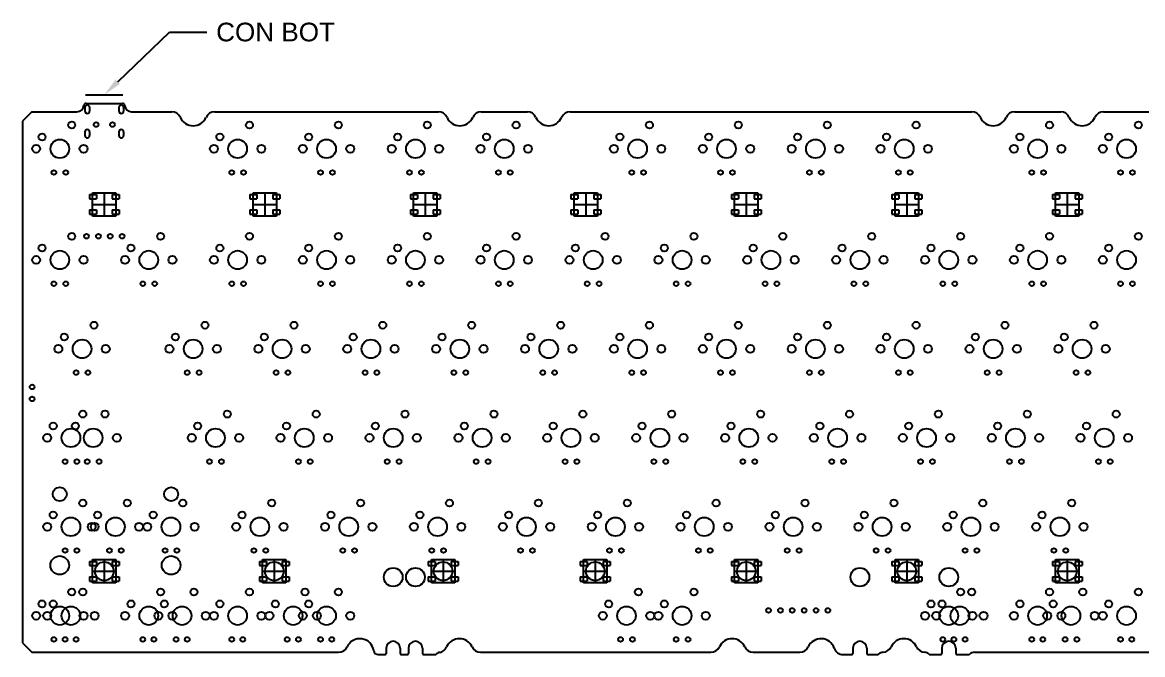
# Model space of a CAD drawing. Header units: millimetres. Extents: x 473 to 899, y 287 to 423.
# Drawn here: x 472.6 to 712.7, y 287.7 to 423.1 of the extents above; entities that cross this region are included whole.
import ezdxf
from ezdxf import colors
from ezdxf.entities.mleader import LeaderData, LeaderLine
from ezdxf.math import Vec2, Vec3

# ---------------------------------------------------------------- set-up
doc = ezdxf.new("R2010")
doc.units = ezdxf.units.MM
doc.layers.add('b8000', color=220, linetype='Continuous')
doc.styles.get("Standard").update_dxf_attribs({"font": 'arial.ttf'})

msp = doc.modelspace()

# ---------------------------------------------------------------- linework, layer by layer
at = {"layer": 'b8000', "color": 5}
msp.add_line((486.19, 407.58), (494.19, 407.58), dxfattribs=at)
at = {"layer": 'b8000'}
for p, q in [((486.33, 405.73), (494.06, 405.73)), ((474.64, 403.93), (472.64, 401.93)), ((474.64, 403.93), (484.34, 403.93)), ((496.05, 403.93), (504.66, 403.93)), ((513.83, 403.93), (561.81, 403.93)), ((570.98, 403.93), (580.86, 403.93)), ((590.03, 403.93), (676.11, 403.93)), ((685.28, 403.93), (695.16, 403.93)), ((704.33, 403.93), (776.12, 403.93)), ((472.64, 401.93), (472.64, 290.17)), ((487.69, 386.6), (492.69, 386.6)), ((487.69, 381.6), (487.69, 386.6)), ((490.19, 386.6), (490.19, 381.6)), ((492.69, 386.6), (492.69, 381.6)), ((522.09, 386.6), (527.09, 386.6)), ((522.09, 381.6), (522.09, 386.6)), ((524.59, 386.6), (524.59, 381.6)), ((527.09, 386.6), (527.09, 381.6)), ((556.49, 386.6), (561.49, 386.6)), ((556.49, 381.6), (556.49, 386.6)), ((558.99, 386.6), (558.99, 381.6)), ((561.49, 386.6), (561.49, 381.6)), ((590.88, 386.6), (595.88, 386.6)), ((590.88, 381.6), (590.88, 386.6)), ((593.38, 386.6), (593.38, 381.6)), ((595.88, 386.6), (595.88, 381.6)), ((625.28, 386.6), (630.28, 386.6)), ((625.28, 381.6), (625.28, 386.6)), ((627.78, 386.6), (627.78, 381.6)), ((630.28, 386.6), (630.28, 381.6)), ((659.67, 386.6), (664.67, 386.6)), ((659.67, 381.6), (659.67, 386.6)), ((662.17, 386.6), (662.17, 381.6)), ((664.67, 386.6), (664.67, 381.6)), ((694.07, 386.6), (699.07, 386.6)), ((694.07, 381.6), (694.07, 386.6)), ((696.57, 386.6), (696.57, 381.6)), ((699.07, 386.6), (699.07, 381.6)), ((486.99, 386.2), (486.99, 385.3)), ((486.99, 386.2), (488.49, 386.2)), ((486.99, 385.3), (488.49, 385.3)), ((488.49, 386.2), (488.49, 385.3)), ((491.89, 386.2), (491.89, 385.3)), ((491.89, 386.2), (493.39, 386.2)), ((491.89, 385.3), (493.39, 385.3)), ((493.39, 386.2), (493.39, 385.3)), ((521.39, 386.2), (521.39, 385.3)), ((521.39, 386.2), (522.89, 386.2)), ((521.39, 385.3), (522.89, 385.3)), ((522.89, 386.2), (522.89, 385.3)), ((526.29, 386.2), (526.29, 385.3)), ((526.29, 386.2), (527.79, 386.2)), ((526.29, 385.3), (527.79, 385.3)), ((527.79, 386.2), (527.79, 385.3)), ((555.79, 386.2), (555.79, 385.3)), ((555.79, 386.2), (557.29, 386.2)), ((555.79, 385.3), (557.29, 385.3)), ((557.29, 386.2), (557.29, 385.3)), ((560.69, 386.2), (560.69, 385.3)), ((560.69, 386.2), (562.19, 386.2)), ((560.69, 385.3), (562.19, 385.3)), ((562.19, 386.2), (562.19, 385.3)), ((590.18, 386.2), (590.18, 385.3)), ((590.18, 386.2), (591.68, 386.2)), ((590.18, 385.3), (591.68, 385.3)), ((591.68, 386.2), (591.68, 385.3)), ((595.08, 386.2), (595.08, 385.3)), ((595.08, 386.2), (596.58, 386.2)), ((595.08, 385.3), (596.58, 385.3)), ((596.58, 386.2), (596.58, 385.3)), ((624.58, 386.2), (624.58, 385.3)), ((624.58, 386.2), (626.08, 386.2)), ((624.58, 385.3), (626.08, 385.3)), ((626.08, 386.2), (626.08, 385.3)), ((629.48, 386.2), (629.48, 385.3)), ((629.48, 386.2), (630.98, 386.2)), ((629.48, 385.3), (630.98, 385.3)), ((630.98, 386.2), (630.98, 385.3)), ((658.97, 386.2), (658.97, 385.3)), ((658.97, 386.2), (660.47, 386.2)), ((658.97, 385.3), (660.47, 385.3)), ((660.47, 386.2), (660.47, 385.3)), ((663.87, 386.2), (663.87, 385.3)), ((663.87, 386.2), (665.37, 386.2)), ((663.87, 385.3), (665.37, 385.3)), ((665.37, 386.2), (665.37, 385.3)), ((693.37, 386.2), (693.37, 385.3)), ((693.37, 386.2), (694.87, 386.2)), ((693.37, 385.3), (694.87, 385.3)), ((694.87, 386.2), (694.87, 385.3)), ((698.27, 386.2), (698.27, 385.3)), ((698.27, 386.2), (699.77, 386.2)), ((698.27, 385.3), (699.77, 385.3)), ((699.77, 386.2), (699.77, 385.3)), ((486.99, 382.9), (486.99, 382)), ((486.99, 382.9), (488.49, 382.9)), ((486.99, 382), (488.49, 382)), ((487.69, 384.1), (492.69, 384.1)), ((488.49, 382.9), (488.49, 382)), ((491.89, 382.9), (491.89, 382)), ((491.89, 382.9), (493.39, 382.9)), ((491.89, 382), (493.39, 382)), ((493.39, 382.9), (493.39, 382)), ((521.39, 382.9), (521.39, 382)), ((521.39, 382.9), (522.89, 382.9)), ((521.39, 382), (522.89, 382)), ((522.09, 384.1), (527.09, 384.1)), ((522.89, 382.9), (522.89, 382)), ((526.29, 382.9), (526.29, 382)), ((526.29, 382.9), (527.79, 382.9)), ((526.29, 382), (527.79, 382)), ((527.79, 382.9), (527.79, 382)), ((555.79, 382.9), (555.79, 382)), ((555.79, 382.9), (557.29, 382.9)), ((555.79, 382), (557.29, 382)), ((556.49, 384.1), (561.49, 384.1)), ((557.29, 382.9), (557.29, 382)), ((560.69, 382.9), (560.69, 382)), ((560.69, 382.9), (562.19, 382.9)), ((560.69, 382), (562.19, 382)), ((562.19, 382.9), (562.19, 382)), ((590.18, 382.9), (590.18, 382)), ((590.18, 382.9), (591.68, 382.9)), ((590.18, 382), (591.68, 382)), ((590.88, 384.1), (595.88, 384.1)), ((591.68, 382.9), (591.68, 382)), ((595.08, 382.9), (595.08, 382)), ((595.08, 382.9), (596.58, 382.9)), ((595.08, 382), (596.58, 382)), ((596.58, 382.9), (596.58, 382)), ((624.58, 382.9), (624.58, 382)), ((624.58, 382.9), (626.08, 382.9)), ((624.58, 382), (626.08, 382)), ((625.28, 384.1), (630.28, 384.1)), ((626.08, 382.9), (626.08, 382)), ((629.48, 382.9), (629.48, 382)), ((629.48, 382.9), (630.98, 382.9)), ((629.48, 382), (630.98, 382)), ((630.98, 382.9), (630.98, 382)), ((658.97, 382.9), (658.97, 382)), ((658.97, 382.9), (660.47, 382.9)), ((658.97, 382), (660.47, 382)), ((659.67, 384.1), (664.67, 384.1)), ((660.47, 382.9), (660.47, 382)), ((663.87, 382.9), (663.87, 382)), ((663.87, 382.9), (665.37, 382.9)), ((663.87, 382), (665.37, 382)), ((665.37, 382.9), (665.37, 382)), ((693.37, 382.9), (693.37, 382)), ((693.37, 382.9), (694.87, 382.9)), ((693.37, 382), (694.87, 382)), ((694.07, 384.1), (699.07, 384.1)), ((694.87, 382.9), (694.87, 382)), ((698.27, 382.9), (698.27, 382)), ((698.27, 382.9), (699.77, 382.9)), ((698.27, 382), (699.77, 382)), ((699.77, 382.9), (699.77, 382)), ((492.69, 381.6), (487.69, 381.6)), ((527.09, 381.6), (522.09, 381.6)), ((561.49, 381.6), (556.49, 381.6)), ((595.88, 381.6), (590.88, 381.6)), ((630.28, 381.6), (625.28, 381.6)), ((664.67, 381.6), (659.67, 381.6)), ((699.07, 381.6), (694.07, 381.6)), ((486.99, 307.62), (486.99, 306.72)), ((486.99, 307.62), (488.49, 307.62)), ((487.69, 308.02), (492.69, 308.02)), ((487.69, 303.02), (487.69, 308.02)), ((488.49, 307.62), (488.49, 306.72)), ((490.19, 308.02), (490.19, 303.02)), ((491.89, 307.62), (491.89, 306.72)), ((491.89, 307.62), (493.39, 307.62)), ((492.69, 308.02), (492.69, 303.02)), ((493.39, 307.62), (493.39, 306.72)), ((523.42, 307.62), (523.42, 306.72)), ((523.42, 307.62), (524.92, 307.62)), ((524.12, 308.02), (529.12, 308.02)), ((524.12, 303.02), (524.12, 308.02)), ((524.92, 307.62), (524.92, 306.72)), ((526.62, 308.02), (526.62, 303.02)), ((528.32, 307.62), (528.32, 306.72)), ((528.32, 307.62), (529.82, 307.62)), ((529.12, 308.02), (529.12, 303.02)), ((529.82, 307.62), (529.82, 306.72)), ((559.6, 307.62), (559.6, 306.72)), ((559.6, 307.62), (561.1, 307.62)), ((560.3, 308.02), (565.3, 308.02)), ((560.3, 303.02), (560.3, 308.02)), ((561.1, 307.62), (561.1, 306.72)), ((562.8, 308.02), (562.8, 303.02)), ((564.5, 307.62), (564.5, 306.72)), ((564.5, 307.62), (566, 307.62)), ((565.3, 308.02), (565.3, 303.02)), ((566, 307.62), (566, 306.72)), ((592.21, 307.62), (592.21, 306.72)), ((592.21, 307.62), (593.71, 307.62)), ((592.91, 308.02), (597.91, 308.02)), ((592.91, 303.02), (592.91, 308.02)), ((593.71, 307.62), (593.71, 306.72)), ((595.41, 308.02), (595.41, 303.02)), ((597.11, 307.62), (597.11, 306.72)), ((597.11, 307.62), (598.61, 307.62)), ((597.91, 308.02), (597.91, 303.02)), ((598.61, 307.62), (598.61, 306.72)), ((624.58, 307.62), (624.58, 306.72)), ((624.58, 307.62), (626.08, 307.62)), ((625.28, 308.02), (630.28, 308.02)), ((625.28, 303.02), (625.28, 308.02)), ((626.08, 307.62), (626.08, 306.72)), ((627.78, 308.02), (627.78, 303.02)), ((629.48, 307.62), (629.48, 306.72)), ((629.48, 307.62), (630.98, 307.62)), ((630.28, 308.02), (630.28, 303.02)), ((630.98, 307.62), (630.98, 306.72)), ((658.97, 307.62), (658.97, 306.72)), ((658.97, 307.62), (660.47, 307.62)), ((659.67, 308.02), (664.67, 308.02)), ((659.67, 303.02), (659.67, 308.02)), ((660.47, 307.62), (660.47, 306.72)), ((662.17, 308.02), (662.17, 303.02)), ((663.87, 307.62), (663.87, 306.72)), ((663.87, 307.62), (665.37, 307.62)), ((664.67, 308.02), (664.67, 303.02)), ((665.37, 307.62), (665.37, 306.72)), ((693.37, 307.62), (693.37, 306.72)), ((693.37, 307.62), (694.87, 307.62)), ((694.07, 308.02), (699.07, 308.02)), ((694.07, 303.02), (694.07, 308.02)), ((694.87, 307.62), (694.87, 306.72)), ((696.57, 308.02), (696.57, 303.02)), ((698.27, 307.62), (698.27, 306.72)), ((698.27, 307.62), (699.77, 307.62)), ((699.07, 308.02), (699.07, 303.02)), ((699.77, 307.62), (699.77, 306.72)), ((486.99, 306.72), (488.49, 306.72)), ((487.69, 305.52), (492.69, 305.52)), ((491.89, 306.72), (493.39, 306.72)), ((523.42, 306.72), (524.92, 306.72)), ((524.12, 305.52), (529.12, 305.52)), ((528.32, 306.72), (529.82, 306.72)), ((559.6, 306.72), (561.1, 306.72)), ((560.3, 305.52), (565.3, 305.52)), ((564.5, 306.72), (566, 306.72)), ((592.21, 306.72), (593.71, 306.72)), ((592.91, 305.52), (597.91, 305.52)), ((597.11, 306.72), (598.61, 306.72)), ((624.58, 306.72), (626.08, 306.72)), ((625.28, 305.52), (630.28, 305.52)), ((629.48, 306.72), (630.98, 306.72)), ((658.97, 306.72), (660.47, 306.72)), ((659.67, 305.52), (664.67, 305.52)), ((663.87, 306.72), (665.37, 306.72)), ((693.37, 306.72), (694.87, 306.72)), ((694.07, 305.52), (699.07, 305.52)), ((698.27, 306.72), (699.77, 306.72)), ((486.99, 304.32), (486.99, 303.42)), ((486.99, 304.32), (488.49, 304.32)), ((486.99, 303.42), (488.49, 303.42)), ((492.69, 303.02), (487.69, 303.02)), ((488.49, 304.32), (488.49, 303.42)), ((491.89, 304.32), (491.89, 303.42)), ((491.89, 304.32), (493.39, 304.32)), ((491.89, 303.42), (493.39, 303.42)), ((493.39, 304.32), (493.39, 303.42)), ((523.42, 304.32), (523.42, 303.42)), ((523.42, 304.32), (524.92, 304.32)), ((523.42, 303.42), (524.92, 303.42)), ((529.12, 303.02), (524.12, 303.02)), ((524.92, 304.32), (524.92, 303.42)), ((528.32, 304.32), (528.32, 303.42)), ((528.32, 304.32), (529.82, 304.32)), ((528.32, 303.42), (529.82, 303.42)), ((529.82, 304.32), (529.82, 303.42)), ((559.6, 304.32), (559.6, 303.42)), ((559.6, 304.32), (561.1, 304.32)), ((559.6, 303.42), (561.1, 303.42)), ((565.3, 303.02), (560.3, 303.02)), ((561.1, 304.32), (561.1, 303.42)), ((564.5, 304.32), (564.5, 303.42)), ((564.5, 304.32), (566, 304.32)), ((564.5, 303.42), (566, 303.42)), ((566, 304.32), (566, 303.42)), ((592.21, 304.32), (592.21, 303.42)), ((592.21, 304.32), (593.71, 304.32)), ((592.21, 303.42), (593.71, 303.42)), ((597.91, 303.02), (592.91, 303.02)), ((593.71, 304.32), (593.71, 303.42)), ((597.11, 304.32), (597.11, 303.42)), ((597.11, 304.32), (598.61, 304.32)), ((597.11, 303.42), (598.61, 303.42)), ((598.61, 304.32), (598.61, 303.42)), ((624.58, 304.32), (624.58, 303.42)), ((624.58, 304.32), (626.08, 304.32)), ((624.58, 303.42), (626.08, 303.42)), ((630.28, 303.02), (625.28, 303.02)), ((626.08, 304.32), (626.08, 303.42)), ((629.48, 304.32), (629.48, 303.42)), ((629.48, 304.32), (630.98, 304.32)), ((629.48, 303.42), (630.98, 303.42)), ((630.98, 304.32), (630.98, 303.42)), ((658.97, 304.32), (658.97, 303.42)), ((658.97, 304.32), (660.47, 304.32)), ((658.97, 303.42), (660.47, 303.42)), ((664.67, 303.02), (659.67, 303.02)), ((660.47, 304.32), (660.47, 303.42)), ((663.87, 304.32), (663.87, 303.42)), ((663.87, 304.32), (665.37, 304.32)), ((663.87, 303.42), (665.37, 303.42)), ((665.37, 304.32), (665.37, 303.42)), ((693.37, 304.32), (693.37, 303.42)), ((693.37, 304.32), (694.87, 304.32)), ((693.37, 303.42), (694.87, 303.42)), ((699.07, 303.02), (694.07, 303.02)), ((694.87, 304.32), (694.87, 303.42)), ((698.27, 304.32), (698.27, 303.42)), ((698.27, 304.32), (699.77, 304.32)), ((698.27, 303.42), (699.77, 303.42)), ((699.77, 304.32), (699.77, 303.42)), ((472.64, 290.17), (474.64, 288.17)), ((474.64, 288.17), (540.42, 288.17)), ((550.61, 289.01), (550.61, 287.87)), ((553.61, 289.01), (553.61, 287.87)), ((555.37, 289.01), (555.37, 287.87)), ((558.37, 289.01), (558.37, 287.87)), ((570.84, 288.17), (620.2, 288.17)), ((629.27, 288.17), (639.25, 288.17)), ((650.62, 289.01), (650.62, 287.87)), ((653.62, 289.01), (653.62, 287.87)), ((669.67, 289.01), (669.67, 287.87)), ((672.67, 289.01), (672.67, 287.87)), ((676.67, 288.17), (754.74, 288.17)), ((548.92, 287.67), (550.41, 287.67)), ((553.81, 287.67), (555.17, 287.67)), ((558.57, 287.67), (561.05, 287.67)), ((648.52, 287.67), (650.42, 287.67)), ((653.82, 287.67), (655.89, 287.67)), ((667.21, 287.67), (669.47, 287.67)), ((672.87, 287.67), (675.35, 287.67))]:
    msp.add_line(p, q, dxfattribs=at)
at = {"layer": 'b8000', "color": 2}
for p, q in [((486.04, 404.88), (486.04, 404.08)), ((487.04, 404.88), (487.04, 404.08)), ((493.34, 404.88), (493.34, 404.08)), ((494.34, 404.88), (494.34, 404.08)), ((486.04, 399.63), (486.04, 398.83)), ((487.04, 399.63), (487.04, 398.83)), ((493.34, 399.63), (493.34, 398.83)), ((494.34, 399.63), (494.34, 398.83))]:
    msp.add_line(p, q, dxfattribs=at)
at = {"layer": 'b8000'}
for centre, radius in [((483.21, 401.08), 0.75), ((521.31, 401.08), 0.75), ((540.36, 401.08), 0.75), ((559.41, 401.08), 0.75), ((578.46, 401.08), 0.75), ((607.03, 401.08), 0.75), ((626.08, 401.08), 0.75), ((645.13, 401.08), 0.75), ((664.18, 401.08), 0.75), ((692.76, 401.08), 0.75), ((711.81, 401.08), 0.75), ((476.86, 398.54), 0.75), ((514.96, 398.54), 0.75), ((534.01, 398.54), 0.75), ((553.06, 398.54), 0.75), ((572.11, 398.54), 0.75), ((600.68, 398.54), 0.75), ((619.73, 398.54), 0.75), ((638.78, 398.54), 0.75), ((657.83, 398.54), 0.75), ((686.41, 398.54), 0.75), ((705.46, 398.54), 0.75), ((475.59, 396), 0.85), ((480.67, 396), 2), ((485.75, 396), 0.85), ((513.69, 396), 0.85), ((518.77, 396), 2), ((523.85, 396), 0.85), ((532.74, 396), 0.85), ((537.82, 396), 2), ((542.9, 396), 0.85), ((551.79, 396), 0.85), ((556.87, 396), 2), ((561.95, 396), 0.85), ((570.84, 396), 0.85), ((575.92, 396), 2), ((581, 396), 0.85), ((599.41, 396), 0.85), ((604.49, 396), 2), ((609.57, 396), 0.85), ((618.46, 396), 0.85), ((623.54, 396), 2), ((628.62, 396), 0.85), ((637.51, 396), 0.85), ((642.59, 396), 2), ((647.67, 396), 0.85), ((656.56, 396), 0.85), ((661.64, 396), 2), ((666.72, 396), 0.85), ((685.14, 396), 0.85), ((690.22, 396), 2), ((695.3, 396), 0.85), ((704.19, 396), 0.85), ((709.27, 396), 2), ((479.4, 390.92), 0.5), ((481.94, 390.92), 0.5), ((517.5, 390.92), 0.5), ((520.04, 390.92), 0.5), ((536.55, 390.92), 0.5), ((539.09, 390.92), 0.5), ((555.6, 390.92), 0.5), ((558.14, 390.92), 0.5), ((574.65, 390.92), 0.5), ((577.19, 390.92), 0.5), ((603.22, 390.92), 0.5), ((605.76, 390.92), 0.5), ((622.27, 390.92), 0.5), ((624.81, 390.92), 0.5), ((641.32, 390.92), 0.5), ((643.86, 390.92), 0.5), ((660.37, 390.92), 0.5), ((662.91, 390.92), 0.5), ((688.95, 390.92), 0.5), ((691.49, 390.92), 0.5), ((708, 390.92), 0.5), ((710.54, 390.92), 0.5), ((483.21, 377.27), 0.75), ((502.26, 377.27), 0.75), ((521.31, 377.27), 0.75), ((540.36, 377.27), 0.75), ((559.41, 377.27), 0.75), ((578.46, 377.27), 0.75), ((597.51, 377.27), 0.75), ((616.56, 377.27), 0.75), ((635.61, 377.27), 0.75), ((654.66, 377.27), 0.75), ((673.71, 377.27), 0.75), ((692.76, 377.27), 0.75), ((711.81, 377.27), 0.75), ((476.86, 374.73), 0.75), ((495.91, 374.73), 0.75), ((514.96, 374.73), 0.75), ((534.01, 374.73), 0.75), ((553.06, 374.73), 0.75), ((572.11, 374.73), 0.75), ((591.16, 374.73), 0.75), ((610.21, 374.73), 0.75), ((629.26, 374.73), 0.75), ((648.31, 374.73), 0.75), ((667.36, 374.73), 0.75), ((686.41, 374.73), 0.75), ((705.46, 374.73), 0.75), ((475.59, 372.19), 0.85), ((480.67, 372.19), 2), ((485.75, 372.19), 0.85), ((494.64, 372.19), 0.85), ((499.72, 372.19), 2), ((504.8, 372.19), 0.85), ((513.69, 372.19), 0.85), ((518.77, 372.19), 2), ((523.85, 372.19), 0.85), ((532.74, 372.19), 0.85), ((537.82, 372.19), 2), ((542.9, 372.19), 0.85), ((551.79, 372.19), 0.85), ((556.87, 372.19), 2), ((561.95, 372.19), 0.85), ((570.84, 372.19), 0.85), ((575.92, 372.19), 2), ((581, 372.19), 0.85), ((589.89, 372.19), 0.85), ((594.97, 372.19), 2), ((600.05, 372.19), 0.85), ((608.94, 372.19), 0.85), ((614.02, 372.19), 2), ((619.1, 372.19), 0.85), ((627.99, 372.19), 0.85), ((633.07, 372.19), 2), ((638.15, 372.19), 0.85), ((647.04, 372.19), 0.85), ((652.12, 372.19), 2), ((657.2, 372.19), 0.85), ((666.09, 372.19), 0.85), ((671.17, 372.19), 2), ((676.25, 372.19), 0.85), ((685.14, 372.19), 0.85), ((690.22, 372.19), 2), ((695.3, 372.19), 0.85), ((704.19, 372.19), 0.85), ((709.27, 372.19), 2), ((479.4, 367.11), 0.5), ((481.94, 367.11), 0.5), ((498.45, 367.11), 0.5), ((500.99, 367.11), 0.5), ((517.5, 367.11), 0.5), ((520.04, 367.11), 0.5), ((536.55, 367.11), 0.5), ((539.09, 367.11), 0.5), ((555.6, 367.11), 0.5), ((558.14, 367.11), 0.5), ((574.65, 367.11), 0.5), ((577.19, 367.11), 0.5), ((593.7, 367.11), 0.5), ((596.24, 367.11), 0.5), ((612.75, 367.11), 0.5), ((615.29, 367.11), 0.5), ((631.8, 367.11), 0.5), ((634.34, 367.11), 0.5), ((650.85, 367.11), 0.5), ((653.39, 367.11), 0.5), ((669.9, 367.11), 0.5), ((672.44, 367.11), 0.5), ((688.95, 367.11), 0.5), ((691.49, 367.11), 0.5), ((708, 367.11), 0.5), ((710.54, 367.11), 0.5), ((487.97, 358.22), 0.75), ((511.78, 358.22), 0.75), ((530.83, 358.22), 0.75), ((549.88, 358.22), 0.75), ((568.93, 358.22), 0.75), ((587.98, 358.22), 0.75), ((607.03, 358.22), 0.75), ((626.08, 358.22), 0.75), ((645.13, 358.22), 0.75), ((664.18, 358.22), 0.75), ((683.23, 358.22), 0.75), ((702.28, 358.22), 0.75), ((481.62, 355.68), 0.75), ((505.43, 355.68), 0.75), ((524.48, 355.68), 0.75), ((543.53, 355.68), 0.75), ((562.58, 355.68), 0.75), ((581.63, 355.68), 0.75), ((600.68, 355.68), 0.75), ((619.73, 355.68), 0.75), ((638.78, 355.68), 0.75), ((657.83, 355.68), 0.75), ((676.88, 355.68), 0.75), ((695.93, 355.68), 0.75), ((480.35, 353.14), 0.85), ((485.43, 353.14), 2), ((490.51, 353.14), 0.85), ((504.16, 353.14), 0.85), ((509.24, 353.14), 2), ((514.32, 353.14), 0.85), ((523.21, 353.14), 0.85), ((528.29, 353.14), 2), ((533.37, 353.14), 0.85), ((542.26, 353.14), 0.85), ((547.34, 353.14), 2), ((552.42, 353.14), 0.85), ((561.31, 353.14), 0.85), ((566.39, 353.14), 2), ((571.47, 353.14), 0.85), ((580.36, 353.14), 0.85), ((585.44, 353.14), 2), ((590.52, 353.14), 0.85), ((599.41, 353.14), 0.85), ((604.49, 353.14), 2), ((609.57, 353.14), 0.85), ((618.46, 353.14), 0.85), ((623.54, 353.14), 2), ((628.62, 353.14), 0.85), ((637.51, 353.14), 0.85), ((642.59, 353.14), 2), ((647.67, 353.14), 0.85), ((656.56, 353.14), 0.85), ((661.64, 353.14), 2), ((666.72, 353.14), 0.85), ((675.61, 353.14), 0.85), ((680.69, 353.14), 2), ((685.77, 353.14), 0.85), ((694.66, 353.14), 0.85), ((699.74, 353.14), 2), ((704.82, 353.14), 0.85), ((484.16, 348.06), 0.5), ((486.7, 348.06), 0.5), ((507.97, 348.06), 0.5), ((510.51, 348.06), 0.5), ((527.02, 348.06), 0.5), ((529.56, 348.06), 0.5), ((546.07, 348.06), 0.5), ((548.61, 348.06), 0.5), ((565.12, 348.06), 0.5), ((567.66, 348.06), 0.5), ((584.17, 348.06), 0.5), ((586.71, 348.06), 0.5), ((603.22, 348.06), 0.5), ((605.76, 348.06), 0.5), ((622.27, 348.06), 0.5), ((624.81, 348.06), 0.5), ((641.32, 348.06), 0.5), ((643.86, 348.06), 0.5), ((660.37, 348.06), 0.5), ((662.91, 348.06), 0.5), ((679.42, 348.06), 0.5), ((681.96, 348.06), 0.5), ((698.47, 348.06), 0.5), ((701.01, 348.06), 0.5), ((485.59, 339.17), 0.75), ((490.35, 339.17), 0.75), ((516.55, 339.17), 0.75), ((535.6, 339.17), 0.75), ((554.65, 339.17), 0.75), ((573.7, 339.17), 0.75), ((592.75, 339.17), 0.75), ((611.8, 339.17), 0.75), ((630.85, 339.17), 0.75), ((649.9, 339.17), 0.75), ((668.95, 339.17), 0.75), ((688, 339.17), 0.75), ((707.05, 339.17), 0.75), ((479.24, 336.63), 0.75), ((484, 336.63), 0.75), ((510.2, 336.63), 0.75), ((529.25, 336.63), 0.75), ((548.3, 336.63), 0.75), ((567.35, 336.63), 0.75), ((586.4, 336.63), 0.75), ((605.45, 336.63), 0.75), ((624.5, 336.63), 0.75), ((643.55, 336.63), 0.75), ((662.6, 336.63), 0.75), ((681.65, 336.63), 0.75), ((700.7, 336.63), 0.75), ((477.97, 334.09), 0.85), ((483.05, 334.09), 2), ((487.81, 334.09), 2), ((492.89, 334.09), 0.85), ((508.93, 334.09), 0.85), ((514.01, 334.09), 2), ((519.09, 334.09), 0.85), ((527.98, 334.09), 0.85), ((533.06, 334.09), 2), ((538.14, 334.09), 0.85), ((547.03, 334.09), 0.85), ((552.11, 334.09), 2), ((557.19, 334.09), 0.85), ((566.08, 334.09), 0.85), ((571.16, 334.09), 2), ((576.24, 334.09), 0.85), ((585.13, 334.09), 0.85), ((590.21, 334.09), 2), ((595.29, 334.09), 0.85), ((604.18, 334.09), 0.85), ((609.26, 334.09), 2), ((614.34, 334.09), 0.85), ((623.23, 334.09), 0.85), ((628.31, 334.09), 2), ((633.39, 334.09), 0.85), ((642.28, 334.09), 0.85), ((647.36, 334.09), 2), ((652.44, 334.09), 0.85), ((661.33, 334.09), 0.85), ((666.41, 334.09), 2), ((671.49, 334.09), 0.85), ((680.38, 334.09), 0.85), ((685.46, 334.09), 2), ((690.54, 334.09), 0.85), ((699.43, 334.09), 0.85), ((704.51, 334.09), 2), ((709.59, 334.09), 0.85), ((481.78, 329.01), 0.5), ((484.32, 329.01), 0.5), ((486.54, 329.01), 0.5), ((489.08, 329.01), 0.5), ((512.74, 329.01), 0.5), ((515.28, 329.01), 0.5), ((531.79, 329.01), 0.5), ((534.33, 329.01), 0.5), ((550.84, 329.01), 0.5), ((553.38, 329.01), 0.5), ((569.89, 329.01), 0.5), ((572.43, 329.01), 0.5), ((588.94, 329.01), 0.5), ((591.48, 329.01), 0.5), ((607.99, 329.01), 0.5), ((610.53, 329.01), 0.5), ((627.04, 329.01), 0.5), ((629.58, 329.01), 0.5), ((646.09, 329.01), 0.5), ((648.63, 329.01), 0.5), ((665.14, 329.01), 0.5), ((667.68, 329.01), 0.5), ((684.19, 329.01), 0.5), ((686.73, 329.01), 0.5), ((703.24, 329.01), 0.5), ((705.78, 329.01), 0.5), ((480.64, 322.03), 1.5), ((504.51, 322.03), 1.5), ((485.59, 320.12), 0.75), ((495.11, 320.12), 0.75), ((507.02, 320.12), 0.75), ((526.07, 320.12), 0.75), ((545.12, 320.12), 0.75), ((564.17, 320.12), 0.75), ((583.22, 320.12), 0.75), ((602.27, 320.12), 0.75), ((621.32, 320.12), 0.75), ((640.37, 320.12), 0.75), ((659.42, 320.12), 0.75), ((678.47, 320.12), 0.75), ((697.52, 320.12), 0.75), ((479.24, 317.58), 0.75), ((488.76, 317.58), 0.75), ((500.67, 317.58), 0.75), ((504.48, 315.04), 2), ((519.72, 317.58), 0.75), ((523.53, 315.04), 2), ((538.77, 317.58), 0.75), ((542.58, 315.04), 2), ((557.82, 317.58), 0.75), ((561.63, 315.04), 2), ((576.87, 317.58), 0.75), ((580.68, 315.04), 2), ((595.92, 317.58), 0.75), ((599.73, 315.04), 2), ((614.97, 317.58), 0.75), ((618.78, 315.04), 2), ((634.02, 317.58), 0.75), ((637.83, 315.04), 2), ((653.07, 317.58), 0.75), ((656.88, 315.04), 2), ((672.12, 317.58), 0.75), ((675.93, 315.04), 2), ((691.17, 317.58), 0.75), ((694.98, 315.04), 2), ((477.97, 315.04), 0.85), ((487.49, 315.04), 0.85), ((487.49, 315.04), 0.85), ((488.13, 315.04), 0.85), ((497.65, 315.04), 0.85), ((499.4, 315.04), 0.85), ((509.56, 315.04), 0.85), ((518.45, 315.04), 0.85), ((528.61, 315.04), 0.85), ((537.5, 315.04), 0.85), ((547.66, 315.04), 0.85), ((556.55, 315.04), 0.85), ((566.71, 315.04), 0.85), ((575.6, 315.04), 0.85), ((585.76, 315.04), 0.85), ((594.65, 315.04), 0.85), ((604.81, 315.04), 0.85), ((613.7, 315.04), 0.85), ((623.86, 315.04), 0.85), ((632.75, 315.04), 0.85), ((642.91, 315.04), 0.85), ((651.8, 315.04), 0.85), ((661.96, 315.04), 0.85), ((670.85, 315.04), 0.85), ((681.01, 315.04), 0.85), ((689.9, 315.04), 0.85), ((700.06, 315.04), 0.85), ((481.78, 309.96), 0.5), ((484.32, 309.96), 0.5), ((491.3, 309.96), 0.5), ((493.84, 309.96), 0.5), ((503.21, 309.96), 0.5), ((505.75, 309.96), 0.5), ((522.26, 309.96), 0.5), ((524.8, 309.96), 0.5), ((541.31, 309.96), 0.5), ((543.85, 309.96), 0.5), ((560.36, 309.96), 0.5), ((562.9, 309.96), 0.5), ((579.41, 309.96), 0.5), ((581.95, 309.96), 0.5), ((598.46, 309.96), 0.5), ((601, 309.96), 0.5), ((617.51, 309.96), 0.5), ((620.05, 309.96), 0.5), ((636.56, 309.96), 0.5), ((639.1, 309.96), 0.5), ((655.61, 309.96), 0.5), ((658.15, 309.96), 0.5), ((674.66, 309.96), 0.5), ((677.2, 309.96), 0.5), ((693.71, 309.96), 0.5), ((696.25, 309.96), 0.5), ((480.64, 306.79), 2), ((490.19, 305.52), 2), ((504.51, 306.79), 2), ((526.62, 305.52), 2), ((562.8, 305.52), 2), ((595.41, 305.52), 2), ((627.78, 305.52), 2), ((662.17, 305.52), 2), ((696.57, 305.52), 2), ((552.11, 304.25), 2), ((556.87, 304.25), 2), ((652.12, 304.25), 2), ((671.17, 304.25), 2), ((483.21, 301.07), 0.75), ((485.59, 301.07), 0.75), ((502.26, 301.07), 0.75), ((509.4, 301.07), 0.75), ((521.31, 301.07), 0.75), ((533.21, 301.07), 0.75), ((540.36, 301.07), 0.75), ((604.65, 301.07), 0.75), ((616.56, 301.07), 0.75), ((673.71, 301.07), 0.75), ((676.09, 301.07), 0.75), ((692.76, 301.07), 0.75), ((699.9, 301.07), 0.75), ((711.81, 301.07), 0.75), ((476.86, 298.53), 0.75), ((479.24, 298.53), 0.75), ((483.05, 295.99), 2), ((495.91, 298.53), 0.75), ((503.05, 298.53), 0.75), ((506.86, 295.99), 2), ((514.96, 298.53), 0.75), ((526.86, 298.53), 0.75), ((530.67, 295.99), 2), ((534.01, 298.53), 0.75), ((598.3, 298.53), 0.75), ((602.11, 295.99), 2), ((610.21, 298.53), 0.75), ((614.02, 295.99), 2), ((667.36, 298.53), 0.75), ((669.74, 298.53), 0.75), ((673.55, 295.99), 2), ((686.41, 298.53), 0.75), ((693.55, 298.53), 0.75), ((697.36, 295.99), 2), ((705.46, 298.53), 0.75), ((475.59, 295.99), 0.85), ((477.97, 295.99), 0.85), ((485.75, 295.99), 0.85), ((488.13, 295.99), 0.85), ((494.64, 295.99), 0.85), ((501.78, 295.99), 0.85), ((504.8, 295.99), 0.85), ((511.94, 295.99), 0.85), ((513.69, 295.99), 0.85), ((523.85, 295.99), 0.85), ((525.59, 295.99), 0.85), ((532.74, 295.99), 0.85), ((535.75, 295.99), 0.85), ((542.9, 295.99), 0.85), ((597.03, 295.99), 0.85), ((607.19, 295.99), 0.85), ((608.94, 295.99), 0.85), ((619.1, 295.99), 0.85), ((666.09, 295.99), 0.85), ((668.47, 295.99), 0.85), ((676.25, 295.99), 0.85), ((678.63, 295.99), 0.85), ((685.14, 295.99), 0.85), ((692.28, 295.99), 0.85), ((695.3, 295.99), 0.85), ((702.44, 295.99), 0.85), ((704.19, 295.99), 0.85), ((479.4, 290.91), 0.5), ((481.78, 290.91), 0.5), ((484.16, 290.91), 0.5), ((498.45, 290.91), 0.5), ((500.83, 290.91), 0.5), ((505.59, 290.91), 0.5), ((507.97, 290.91), 0.5), ((517.5, 290.91), 0.5), ((519.88, 290.91), 0.5), ((529.4, 290.91), 0.5), ((531.79, 290.91), 0.5), ((536.55, 290.91), 0.5), ((538.93, 290.91), 0.5), ((600.84, 290.91), 0.5), ((603.38, 290.91), 0.5), ((612.75, 290.91), 0.5), ((615.29, 290.91), 0.5), ((669.9, 290.91), 0.5), ((672.28, 290.91), 0.5), ((674.66, 290.91), 0.5), ((688.95, 290.91), 0.5), ((691.33, 290.91), 0.5), ((696.09, 290.91), 0.5), ((698.63, 290.91), 0.5), ((708, 290.91), 0.5), ((710.38, 290.91), 0.5)]:
    msp.add_circle(centre, radius, dxfattribs=at)
at = {"layer": 'b8000', "color": 2, "linetype": 'Continuous'}
for centre in [(488.44, 401.18), (491.94, 401.18), (486.38, 377.27), (488.92, 377.27), (491.46, 377.27), (494, 377.27), (474.71, 344.98), (474.71, 342.44), (632.56, 297.13), (635.1, 297.13), (637.64, 297.13), (640.18, 297.13), (642.72, 297.13), (645.26, 297.13)]:
    msp.add_circle(centre, 0.5, dxfattribs=at)
at = {"layer": 'b8000', "color": 4}
for centre in [(483.05, 315.04), (492.57, 315.04), (480.67, 295.99), (499.72, 295.99), (518.77, 295.99), (537.82, 295.99), (671.17, 295.99), (690.22, 295.99), (709.27, 295.99)]:
    msp.add_circle(centre, 2, dxfattribs=at)
at = {"layer": 'b8000'}
for centre, radius, start, end in [((486.33, 405.23), 0.5, 90, 174.2608), ((494.06, 405.23), 0.5, 5.7392, 90), ((484.34, 405.43), 1.5, 270, 354.2608), ((496.05, 405.43), 1.5, 185.7392, 270), ((504.66, 401.93), 2, 23.5782, 90), ((513.83, 401.93), 2, 90, 156.4218), ((561.81, 401.93), 2, 23.5782, 90), ((570.98, 401.93), 2, 90, 156.4218), ((580.86, 401.93), 2, 23.5782, 90), ((590.03, 401.93), 2, 90, 156.4218), ((676.11, 401.93), 2, 23.5782, 90), ((685.28, 401.93), 2, 90, 156.4218), ((695.16, 401.93), 2, 23.5782, 90), ((704.33, 401.93), 2, 90, 156.4218), ((509.24, 403.93), 3, 203.5782, 336.4218), ((566.39, 403.93), 3, 203.5782, 336.4218), ((585.44, 403.93), 3, 203.5782, 336.4218), ((680.69, 403.93), 3, 203.5782, 336.4218), ((699.74, 403.93), 3, 203.5782, 336.4218), ((544.96, 288.07), 3, 8.6269, 155.1654), ((552.11, 289.01), 1.5, 0, 180), ((556.87, 289.01), 1.5, 0, 180), ((624.73, 288.07), 3, 24.8346, 155.1654), ((643.78, 288.07), 3, 18.6629, 155.1654), ((652.12, 289.01), 1.5, 0, 180), ((661.55, 288.07), 3, 24.7625, 155.2375), ((671.17, 289.01), 1.5, 0, 180), ((540.42, 290.17), 2, 270, 335.1654), ((548.92, 288.67), 1, 188.6269, 270), ((562.37, 286.67), 1.5, 100.4131, 131.4096), ((620.2, 290.17), 2, 270, 335.1654), ((629.27, 290.17), 2, 204.8346, 270), ((639.25, 290.17), 2, 270, 335.1654), ((648.52, 289.67), 2, 198.6629, 270), ((657.21, 286.67), 1.5, 93.2731, 131.4096), ((657.01, 290.16), 2, 273.2731, 335.2375), ((666.09, 290.16), 2, 204.7625, 266.7269), ((665.89, 286.67), 1.5, 48.5904, 86.7269), ((676.67, 286.67), 1.5, 90, 131.4096), ((550.41, 287.87), 0.2, 270, 0), ((553.81, 287.87), 0.2, 180, 270), ((555.17, 287.87), 0.2, 270, 0), ((558.57, 287.87), 0.2, 180, 270), ((561.05, 288.17), 0.5, 270, 311.4096), ((650.42, 287.87), 0.2, 270, 0), ((653.82, 287.87), 0.2, 180, 270), ((655.89, 288.17), 0.5, 270, 311.4096), ((667.21, 288.17), 0.5, 228.5904, 270), ((669.47, 287.87), 0.2, 270, 0), ((672.87, 287.87), 0.2, 180, 270), ((675.35, 288.17), 0.5, 270, 311.4096)]:
    msp.add_arc(centre, radius, start, end, dxfattribs=at)
at = {"layer": 'b8000', "color": 2, "linetype": 'Continuous'}
for centre, start, end in [((486.54, 404.88), 0, 180), ((486.54, 404.08), 180, 0), ((493.84, 404.88), 0, 180), ((493.84, 404.08), 180, 0), ((486.54, 399.63), 0, 180), ((486.54, 398.83), 180, 0), ((493.84, 399.63), 0, 180), ((493.84, 398.83), 180, 0)]:
    msp.add_arc(centre, 0.5, start, end, dxfattribs=at)
at = {"layer": 'b8000', "color": 3}
for centre, radius, start, end in [((566.3, 288.07), 3, 24.8346, 155.8912), ((561.74, 290.11), 2, 280.4131, 335.8912), ((570.84, 290.17), 2, 204.8346, 270)]:
    msp.add_arc(centre, radius, start, end, dxfattribs=at)
at = {"layer": 'b8000'}
msp.add_point((627.78, 384.1), dxfattribs=at)

# ---------------------------------------------------------------- leaders
ml = msp.add_multileader_mtext('Standard', dxfattribs=at)
ml.set_content('CON BOT', color=256)
ml.set_leader_properties()
ml.build(insert=Vec2(0, 0))
ctx = ml.context
ctx.base_point, ctx.plane_origin = Vec3(512.17, 420.97), Vec3(490.19, 407.58)
notes = []
notes.append((ctx, [(1, (1, 1, 0), (504.17, 420.97), (1, 0), 8, [(0, [(490.19, 407.58)], 0, [])])]))
ctx.mtext.insert, ctx.mtext.flow_direction = Vec3(514.17, 423.01), 5
for ctx, leaders in notes:
    for number, flags, end, landing, length, lines in leaders:
        leader = LeaderData()
        leader.index, (leader.has_last_leader_line, leader.has_dogleg_vector, leader.attachment_direction) = number, flags
        leader.last_leader_point, leader.dogleg_vector, leader.dogleg_length = Vec3(end), Vec3(landing), length
        for number, points, colour, breaks in lines:
            line = LeaderLine()
            line.index, line.vertices, line.color, line.breaks = number, Vec3.list(points), colors.encode_raw_color(colour), breaks
            leader.lines.append(line)
        ctx.leaders.append(leader)

doc.saveas('drawing.dxf')
